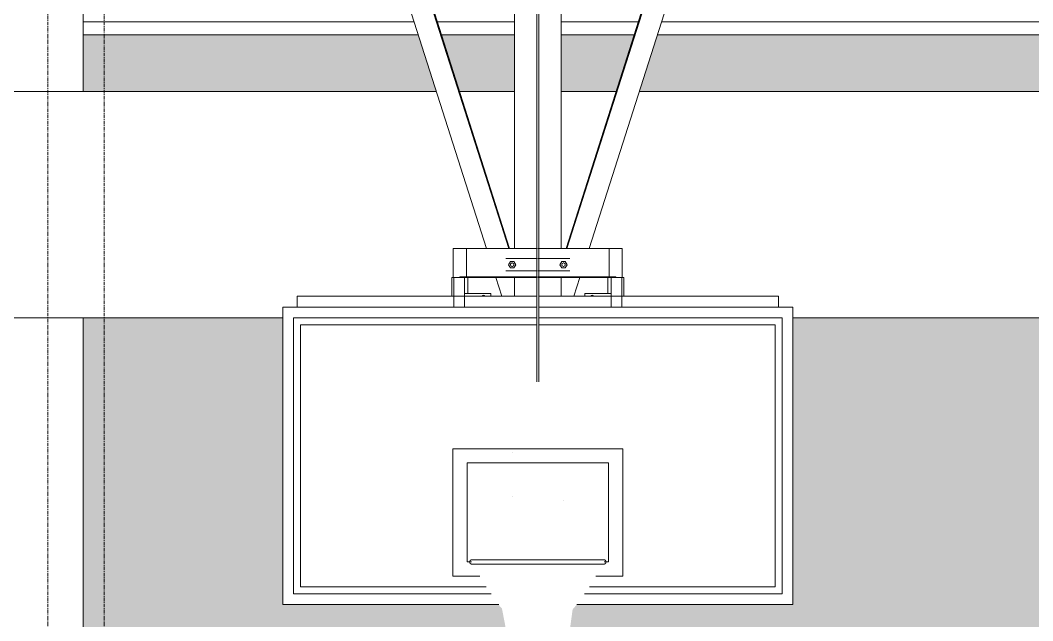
# Model space of a CAD drawing. Header units: inches. Extents: x 21408 to 98131, y -290 to 853.
# Drawn here: x 35844.1 to 35987.1, y 111.7 to 196.6 of the extents above; entities that cross this region are included whole.
import ezdxf

# ---------------------------------------------------------------- set-up
doc = ezdxf.new("R2010")
doc.units = ezdxf.units.IN
doc.header["$MEASUREMENT"] = 0
doc.linetypes.add('Grid Line 1_2_', pattern=[0.875, 0.5, -0.125, 0.125, -0.125])
for name, color, linetype, lineweight in [('A-WALL', 113, 'Continuous', 9), ('A-WALL-PATT', 111, 'Continuous', 25), ('M-HVAC-DUCT', 70, 'Continuous', 9), ('Q-SPCQ', 91, 'Continuous', 9), ('S-BEAM', 12, 'Continuous', 9), ('S-GRID', 1, 'Continuous', 9)]:
    doc.layers.add(name, color=color, linetype=linetype, lineweight=lineweight)
pattern_1 = [(90, (-86458.87, -1108), (-193, -193), [48, -145]), (180, (-86458.87, -1108), (-2e-14, -193), [96.25, -96.75]), (270, (-86555.12, -1060), (-193, -193), [48, -145]), (180, (-86458.87, -1060), (-2e-14, -193), [96.25, -96.75]), (270, (-86555.37, -1060), (-193, -193), [48, -145]), (180, (-86555.37, -1060), (-2e-14, -193), [96.25, -96.75]), (90, (-86651.62, -1108), (-193, -193), [48, -145]), (180, (-86555.37, -1108), (-2e-14, -193), [96.25, -96.75]), (90, (-86506.87, -1059.75), (-193, -193), [48, -145]), (180, (-86458.62, -1059.75), (-2e-14, -193), [48.25, -144.75]), (180, (-86458.62, -1011.75), (-2e-14, -193), [48.25, -144.75]), (90, (-86603.37, -1059.75), (-193, -193), [48, -145]), (180, (-86507.12, -1059.75), (-2e-14, -193), [96.25, -96.75]), (270, (-86507.12, -1011.75), (-193, -193), [48, -145]), (180, (-86507.12, -1011.75), (-2e-14, -193), [96.25, -96.75]), (180, (-86603.62, -1059.75), (-2e-14, -193), [48, -145]), (270, (-86603.62, -1011.75), (-193, -193), [48, -145]), (180, (-86603.62, -1011.75), (-2e-14, -193), [48, -145]), (90, (-86458.87, -1011.5), (-193, -193), [48, -145]), (180, (-86458.87, -1011.5), (-2e-14, -193), [96.25, -96.75]), (270, (-86555.12, -963.5), (-193, -193), [48, -145]), (180, (-86458.87, -963.5), (-2e-14, -193), [96.25, -96.75]), (270, (-86555.37, -963.5), (-193, -193), [48, -145]), (180, (-86555.37, -963.5), (-2e-14, -193), [96.25, -96.75]), (270, (-86651.62, -963.5), (-193, -193), [48, -145]), (180, (-86555.37, -1011.5), (-2e-14, -193), [96.25, -96.75]), (90, (-86506.87, -963.25), (-193, -193), [48, -145]), (180, (-86458.62, -963.25), (-2e-14, -193), [48.25, -144.75]), (180, (-86458.62, -915.25), (-2e-14, -193), [48.25, -144.75]), (90, (-86603.37, -963.25), (-193, -193), [48, -145]), (180, (-86507.12, -963.25), (-2e-14, -193), [96.25, -96.75]), (270, (-86507.12, -915.25), (-193, -193), [48, -145]), (180, (-86507.12, -915.25), (-2e-14, -193), [96.25, -96.75]), (180, (-86603.62, -963.25), (-2e-14, -193), [48, -145]), (270, (-86603.62, -915.25), (-193, -193), [48, -145]), (180, (-86603.62, -915.25), (-2e-14, -193), [48, -145])]

# ---------------------------------------------------------------- blocks, each defined once
blk = doc.blocks.new('Basketball_Backstop-Performance_Sports_Systems-3103-Ceiling_Hung - 27_-0_ to 27_-11 7_8_-652462-Building Section - East_West looking South')
at = {"layer": 'Q-SPCQ'}
for p, q in [((-25629.43, 164.31), (-25666.61, 280.92)), ((-25626.29, 164.31), (-25663.62, 281.37)), ((-25626.15, 164.31), (-25663.49, 281.37)), ((-25580.86, 281.37), (-25618.19, 164.31)), ((-25618.06, 164.31), (-25580.73, 281.37)), ((-25614.92, 164.31), (-25577.74, 280.92)), ((-25625.49, 224.84), (-25625.49, 164.31)), ((-25618.86, 164.31), (-25618.86, 224.84)), ((-25622.29, 208.89), (-25622.29, 145.46)), ((-25622.04, 145.46), (-25622.04, 208.89)), ((-25634.11, 164.31), (-25634.11, 160.19)), ((-25634.11, 164.31), (-25632.24, 164.31)), ((-25632.24, 160.31), (-25632.24, 164.31)), ((-25622.22, 164.31), (-25632.24, 164.31)), ((-25612.11, 164.31), (-25622.12, 164.31)), ((-25612.11, 164.31), (-25612.11, 160.31)), ((-25612.11, 164.31), (-25610.24, 164.31)), ((-25610.24, 160.19), (-25610.24, 164.31)), ((-25622.22, 162.87), (-25626.67, 162.87)), ((-25626.05, 162.44), (-25626.3, 162)), ((-25626.3, 162), (-25626.05, 161.56)), ((-25625.55, 162.44), (-25626.05, 162.44)), ((-25625.29, 162), (-25625.55, 162.44)), ((-25625.55, 161.56), (-25625.29, 162)), ((-25617.67, 162.87), (-25622.12, 162.87)), ((-25618.8, 162.44), (-25619.05, 162)), ((-25619.05, 162), (-25618.8, 161.56)), ((-25618.3, 162.44), (-25618.8, 162.44)), ((-25618.04, 162), (-25618.3, 162.44)), ((-25618.3, 161.56), (-25618.04, 162)), ((-25634.3, 160.19), (-25634.3, 157.56)), ((-25634.3, 160.19), (-25634.05, 160.19)), ((-25634.05, 160.19), (-25634.05, 156)), ((-25634.05, 160.19), (-25633.92, 160.19)), ((-25633.92, 160.19), (-25632.67, 160.19)), ((-25633.17, 160.19), (-25633.17, 160.31)), ((-25622.22, 160.31), (-25633.17, 160.31)), ((-25632.67, 160.19), (-25632.55, 160.19)), ((-25632.57, 160.19), (-25632.3, 160.19)), ((-25632.55, 156), (-25632.55, 160.19)), ((-25632.3, 160.19), (-25632.06, 160.19)), ((-25622.22, 160.19), (-25632.06, 160.19)), ((-25632.05, 157.94), (-25632.05, 160.19)), ((-25627.27, 157.56), (-25628.11, 160.19)), ((-25626.67, 161.12), (-25622.22, 161.12)), ((-25626.05, 161.56), (-25625.55, 161.56)), ((-25625.49, 160.19), (-25625.49, 157.56)), ((-25622.12, 161.12), (-25617.67, 161.12)), ((-25611.17, 160.31), (-25622.12, 160.31)), ((-25612.29, 160.19), (-25622.12, 160.19)), ((-25618.86, 157.56), (-25618.86, 160.19)), ((-25618.8, 161.56), (-25618.3, 161.56)), ((-25617.08, 157.56), (-25616.24, 160.19)), ((-25612.3, 160.19), (-25612.3, 157.94)), ((-25612.29, 160.19), (-25612.05, 160.19)), ((-25612.05, 160.19), (-25611.78, 160.19)), ((-25611.8, 160.19), (-25611.8, 156)), ((-25611.8, 160.19), (-25611.67, 160.19)), ((-25611.67, 160.19), (-25610.42, 160.19)), ((-25611.17, 160.31), (-25611.17, 160.19)), ((-25610.42, 160.19), (-25610.3, 160.19)), ((-25610.3, 160.19), (-25610.05, 160.19)), ((-25610.3, 156), (-25610.3, 160.19)), ((-25610.05, 157.56), (-25610.05, 160.19)), ((-25656.17, 156), (-25656.17, 157.56)), ((-25656.17, 157.56), (-25622.25, 157.56)), ((-25628.8, 157.94), (-25632.55, 157.94)), ((-25632.55, 157.94), (-25632.55, 157.56)), ((-25628.8, 157.56), (-25628.8, 157.94)), ((-25622.09, 157.56), (-25588.17, 157.56)), ((-25615.55, 157.94), (-25615.55, 157.56)), ((-25611.8, 157.94), (-25615.55, 157.94)), ((-25611.8, 157.56), (-25611.8, 157.94)), ((-25588.17, 157.56), (-25588.17, 156)), ((-25622.25, 156), (-25658.17, 156)), ((-25658.17, 156), (-25658.17, 114)), ((-25586.17, 156), (-25622.09, 156)), ((-25586.17, 114), (-25586.17, 156)), ((-25656.67, 115.5), (-25656.67, 154.5)), ((-25656.67, 154.5), (-25622.25, 154.5)), ((-25622.25, 154.5), (-25656.67, 154.5)), ((-25656.67, 154.5), (-25656.67, 115.5)), ((-25622.09, 154.5), (-25587.67, 154.5)), ((-25587.67, 154.5), (-25622.09, 154.5)), ((-25587.67, 154.5), (-25587.67, 115.5)), ((-25587.67, 115.5), (-25587.67, 154.5)), ((-25622.25, 153.5), (-25655.67, 153.5)), ((-25655.67, 153.5), (-25655.67, 116.5)), ((-25655.67, 116.5), (-25655.67, 153.5)), ((-25655.67, 153.5), (-25622.25, 153.5)), ((-25588.67, 153.5), (-25622.09, 153.5)), ((-25622.09, 153.5), (-25588.67, 153.5)), ((-25588.67, 116.5), (-25588.67, 153.5)), ((-25588.67, 153.5), (-25588.67, 116.5)), ((-25634.17, 118), (-25634.17, 136)), ((-25634.17, 136), (-25610.17, 136)), ((-25610.17, 136), (-25634.17, 136)), ((-25634.17, 136), (-25634.17, 118)), ((-25618.56, 135.94), (-25618.55, 135.94)), ((-25610.17, 136), (-25610.17, 118)), ((-25610.17, 118), (-25610.17, 136)), ((-25625.79, 135.44), (-25625.8, 135.44)), ((-25612.17, 134), (-25632.17, 134)), ((-25632.17, 134), (-25632.17, 120)), ((-25632.17, 120), (-25632.17, 134)), ((-25632.17, 134), (-25612.17, 134)), ((-25612.17, 120), (-25612.17, 134)), ((-25612.17, 134), (-25612.17, 120)), ((-25625.79, 129.25), (-25625.8, 129.25)), ((-25618.56, 128.75), (-25618.55, 128.75)), ((-25626.67, 120.31), (-25625.3, 120.31)), ((-25625.42, 120.31), (-25625.67, 120.31)), ((-25625.67, 120.3), (-25625.67, 120.31)), ((-25625.3, 120.31), (-25619.05, 120.31)), ((-25619.05, 120.31), (-25617.67, 120.31)), ((-25618.67, 120.31), (-25618.92, 120.31)), ((-25618.67, 120.31), (-25618.67, 120.3)), ((-25632.17, 120), (-25631.56, 120)), ((-25631.56, 120), (-25632.17, 120)), ((-25612.79, 120), (-25612.17, 120)), ((-25612.17, 120), (-25612.79, 120)), ((-25630.37, 118), (-25634.17, 118)), ((-25634.17, 118), (-25630.37, 118)), ((-25610.17, 118), (-25613.98, 118)), ((-25613.98, 118), (-25610.17, 118)), ((-25655.67, 116.5), (-25629.49, 116.5)), ((-25629.49, 116.5), (-25655.67, 116.5)), ((-25614.86, 116.5), (-25588.67, 116.5)), ((-25588.67, 116.5), (-25614.86, 116.5)), ((-25628.78, 115.5), (-25656.67, 115.5)), ((-25656.67, 115.5), (-25628.78, 115.5)), ((-25587.67, 115.5), (-25615.57, 115.5)), ((-25615.57, 115.5), (-25587.67, 115.5)), ((-25658.17, 114), (-25627.69, 114)), ((-25616.65, 114), (-25586.17, 114))]:
    blk.add_line(p, q, dxfattribs=at)
at = {"layer": 'Q-SPCQ', "flags": 128}
for points in [[(-25625.86, 162.24), (-25625.85, 162.24), (-25625.84, 162.25), (-25625.83, 162.25), (-25625.82, 162.25), (-25625.81, 162.25), (-25625.8, 162.25), (-25625.8, 162.25)], [(-25625.8, 161.75), (-25625.81, 161.75), (-25625.82, 161.75), (-25625.83, 161.75), (-25625.84, 161.75), (-25625.85, 161.75), (-25625.86, 161.76)], [(-25625.8, 162.25), (-25625.8, 162.25), (-25625.79, 162.25), (-25625.77, 162.25)], [(-25625.78, 161.75), (-25625.79, 161.75), (-25625.8, 161.75), (-25625.8, 161.75)], [(-25618.57, 162.25), (-25618.56, 162.25), (-25618.55, 162.25), (-25618.55, 162.25)], [(-25618.55, 161.75), (-25618.55, 161.75), (-25618.56, 161.75)], [(-25618.55, 162.25), (-25618.54, 162.25), (-25618.53, 162.25), (-25618.52, 162.25), (-25618.51, 162.25), (-25618.5, 162.25), (-25618.49, 162.24)], [(-25618.51, 161.75), (-25618.52, 161.75), (-25618.53, 161.75), (-25618.54, 161.75), (-25618.55, 161.75), (-25618.55, 161.75)], [(-25631.8, 120), (-25631.8, 120.01), (-25631.8, 120.02), (-25631.8, 120.04), (-25631.79, 120.05), (-25631.79, 120.06), (-25631.79, 120.07), (-25631.79, 120.09), (-25631.78, 120.1), (-25631.78, 120.11), (-25631.77, 120.12), (-25631.77, 120.13), (-25631.76, 120.14), (-25631.76, 120.16), (-25631.75, 120.17), (-25631.74, 120.18), (-25631.74, 120.19), (-25631.73, 120.2), (-25631.72, 120.21), (-25631.71, 120.22), (-25631.7, 120.22), (-25631.7, 120.23), (-25631.69, 120.24), (-25631.68, 120.25), (-25631.67, 120.26), (-25631.66, 120.26), (-25631.64, 120.27), (-25631.63, 120.28), (-25631.62, 120.28), (-25631.61, 120.29), (-25631.6, 120.29), (-25631.59, 120.3), (-25631.58, 120.3), (-25631.56, 120.3), (-25631.55, 120.31), (-25631.54, 120.31), (-25631.53, 120.31), (-25631.51, 120.31), (-25631.5, 120.31), (-25631.49, 120.31), (-25631.49, 120.31)], [(-25612.86, 120.31), (-25612.87, 120.31), (-25612.89, 120.31), (-25612.93, 120.31), (-25612.98, 120.31), (-25613.05, 120.31), (-25613.13, 120.31), (-25613.22, 120.31), (-25613.33, 120.31), (-25613.46, 120.31), (-25613.6, 120.31), (-25613.75, 120.31), (-25613.91, 120.31), (-25614.09, 120.31), (-25614.28, 120.31), (-25614.49, 120.31), (-25614.7, 120.31), (-25614.93, 120.31), (-25615.17, 120.31), (-25615.42, 120.31), (-25615.69, 120.31), (-25615.96, 120.31), (-25616.24, 120.31), (-25616.53, 120.31), (-25616.83, 120.31), (-25617.14, 120.31), (-25617.46, 120.31), (-25617.78, 120.31), (-25618.12, 120.31), (-25618.46, 120.31), (-25618.8, 120.31), (-25619.15, 120.31), (-25619.5, 120.31), (-25619.86, 120.31), (-25620.23, 120.31), (-25620.59, 120.31), (-25620.96, 120.31), (-25621.33, 120.31), (-25621.7, 120.31), (-25622.07, 120.31), (-25622.45, 120.31), (-25622.82, 120.31), (-25623.19, 120.31), (-25623.56, 120.31), (-25623.93, 120.31), (-25624.29, 120.31), (-25624.65, 120.31), (-25625.01, 120.31), (-25625.36, 120.31), (-25625.71, 120.31), (-25626.05, 120.31), (-25626.38, 120.31), (-25626.71, 120.31), (-25627.04, 120.31), (-25627.35, 120.31), (-25627.65, 120.31), (-25627.95, 120.31), (-25628.24, 120.31), (-25628.52, 120.31), (-25628.78, 120.31), (-25629.04, 120.31), (-25629.29, 120.31), (-25629.52, 120.31), (-25629.74, 120.31), (-25629.96, 120.31), (-25630.15, 120.31), (-25630.34, 120.31), (-25630.51, 120.31), (-25630.67, 120.31), (-25630.82, 120.31), (-25630.95, 120.31), (-25631.07, 120.31), (-25631.17, 120.31), (-25631.26, 120.31), (-25631.33, 120.31), (-25631.39, 120.31), (-25631.44, 120.31), (-25631.47, 120.31), (-25631.48, 120.31), (-25631.49, 120.31)], [(-25631.49, 120.31), (-25631.48, 120.31), (-25631.46, 120.31), (-25631.42, 120.31), (-25631.37, 120.31), (-25631.3, 120.31), (-25631.22, 120.31), (-25631.12, 120.31), (-25631.01, 120.31), (-25630.89, 120.31), (-25630.75, 120.31), (-25630.6, 120.31), (-25630.43, 120.31), (-25630.26, 120.31), (-25630.06, 120.31), (-25629.86, 120.31), (-25629.64, 120.31), (-25629.42, 120.31), (-25629.18, 120.31), (-25628.92, 120.31), (-25628.66, 120.31), (-25628.39, 120.31), (-25628.11, 120.31), (-25627.82, 120.31), (-25627.51, 120.31), (-25627.21, 120.31), (-25626.94, 120.31)], [(-25626.89, 120.31), (-25626.56, 120.31), (-25626.23, 120.31), (-25625.89, 120.31), (-25625.55, 120.31), (-25625.2, 120.31), (-25624.84, 120.31), (-25624.49, 120.31), (-25624.12, 120.31), (-25623.76, 120.31), (-25623.39, 120.31), (-25623.02, 120.31), (-25622.65, 120.31), (-25622.27, 120.31), (-25621.9, 120.31), (-25621.53, 120.31), (-25621.16, 120.31), (-25620.79, 120.31), (-25620.42, 120.31), (-25620.06, 120.31), (-25619.7, 120.31), (-25619.34, 120.31), (-25618.99, 120.31), (-25618.64, 120.31), (-25618.3, 120.31), (-25617.96, 120.31), (-25617.63, 120.31), (-25617.31, 120.31), (-25617, 120.31), (-25616.69, 120.31), (-25616.4, 120.31), (-25616.11, 120.31), (-25615.83, 120.31), (-25615.56, 120.31), (-25615.31, 120.31), (-25615.06, 120.31), (-25614.83, 120.31), (-25614.6, 120.31), (-25614.39, 120.31), (-25614.19, 120.31), (-25614.01, 120.31), (-25613.84, 120.31), (-25613.68, 120.31), (-25613.53, 120.31), (-25613.4, 120.31), (-25613.28, 120.31), (-25613.18, 120.31), (-25613.09, 120.31), (-25613.01, 120.31), (-25612.95, 120.31), (-25612.91, 120.31), (-25612.88, 120.31), (-25612.86, 120.31), (-25612.86, 120.31)], [(-25612.86, 120.31), (-25612.85, 120.31), (-25612.84, 120.31), (-25612.82, 120.31), (-25612.81, 120.31), (-25612.8, 120.31), (-25612.79, 120.3), (-25612.78, 120.3), (-25612.76, 120.3), (-25612.75, 120.29), (-25612.74, 120.29), (-25612.73, 120.28), (-25612.72, 120.28), (-25612.71, 120.27), (-25612.7, 120.26), (-25612.68, 120.26), (-25612.67, 120.25), (-25612.66, 120.24), (-25612.66, 120.23), (-25612.65, 120.23), (-25612.64, 120.22), (-25612.63, 120.21), (-25612.62, 120.2), (-25612.61, 120.19), (-25612.61, 120.18), (-25612.6, 120.17), (-25612.59, 120.16), (-25612.59, 120.15), (-25612.58, 120.14), (-25612.57, 120.12), (-25612.57, 120.11), (-25612.57, 120.1), (-25612.56, 120.09), (-25612.56, 120.08), (-25612.56, 120.07), (-25612.55, 120.05), (-25612.55, 120.04), (-25612.55, 120.03), (-25612.55, 120.02), (-25612.55, 120), (-25612.55, 120)], [(-25631.49, 119.69), (-25631.5, 119.69), (-25631.51, 119.69), (-25631.52, 119.69), (-25631.54, 119.69), (-25631.55, 119.69), (-25631.56, 119.7), (-25631.57, 119.7), (-25631.58, 119.7), (-25631.6, 119.71), (-25631.61, 119.71), (-25631.62, 119.72), (-25631.63, 119.72), (-25631.64, 119.73), (-25631.65, 119.74), (-25631.66, 119.74), (-25631.67, 119.75), (-25631.68, 119.76), (-25631.69, 119.77), (-25631.7, 119.77), (-25631.71, 119.78), (-25631.72, 119.79), (-25631.73, 119.8), (-25631.74, 119.81), (-25631.74, 119.82), (-25631.75, 119.83), (-25631.76, 119.84), (-25631.76, 119.85), (-25631.77, 119.86), (-25631.77, 119.88), (-25631.78, 119.89), (-25631.78, 119.9), (-25631.79, 119.91), (-25631.79, 119.92), (-25631.79, 119.93), (-25631.79, 119.95), (-25631.8, 119.96), (-25631.8, 119.97), (-25631.8, 119.98), (-25631.8, 120), (-25631.8, 120)], [(-25631.49, 119.69), (-25631.48, 119.69), (-25631.46, 119.69), (-25631.42, 119.69), (-25631.37, 119.69), (-25631.3, 119.69), (-25631.22, 119.69), (-25631.12, 119.69), (-25631.01, 119.69), (-25630.89, 119.69), (-25630.75, 119.69), (-25630.6, 119.69), (-25630.43, 119.69), (-25630.26, 119.69), (-25630.06, 119.69), (-25629.86, 119.69), (-25629.64, 119.69), (-25629.42, 119.69), (-25629.18, 119.69), (-25628.92, 119.69), (-25628.66, 119.69), (-25628.39, 119.69), (-25628.11, 119.69), (-25627.82, 119.69), (-25627.51, 119.69), (-25627.21, 119.69), (-25626.89, 119.69), (-25626.56, 119.69), (-25626.23, 119.69), (-25625.89, 119.69), (-25625.55, 119.69), (-25625.2, 119.69), (-25624.84, 119.69), (-25624.49, 119.69), (-25624.12, 119.69), (-25623.76, 119.69), (-25623.39, 119.69), (-25623.02, 119.69), (-25622.65, 119.69), (-25622.27, 119.69), (-25621.9, 119.69), (-25621.53, 119.69), (-25621.16, 119.69), (-25620.79, 119.69), (-25620.42, 119.69), (-25620.06, 119.69), (-25619.7, 119.69), (-25619.34, 119.69), (-25618.99, 119.69), (-25618.64, 119.69), (-25618.3, 119.69), (-25617.96, 119.69), (-25617.63, 119.69), (-25617.31, 119.69), (-25617, 119.69), (-25616.69, 119.69), (-25616.4, 119.69), (-25616.11, 119.69), (-25615.83, 119.69), (-25615.56, 119.69), (-25615.31, 119.69), (-25615.06, 119.69), (-25614.83, 119.69), (-25614.6, 119.69), (-25614.39, 119.69), (-25614.19, 119.69), (-25614.01, 119.69), (-25613.84, 119.69), (-25613.68, 119.69), (-25613.53, 119.69), (-25613.4, 119.69), (-25613.28, 119.69), (-25613.18, 119.69), (-25613.09, 119.69), (-25613.01, 119.69), (-25612.95, 119.69), (-25612.91, 119.69), (-25612.88, 119.69), (-25612.86, 119.69), (-25612.86, 119.69)], [(-25631.26, 119.69), (-25631.33, 119.69), (-25631.39, 119.69), (-25631.44, 119.69), (-25631.47, 119.69), (-25631.48, 119.69), (-25631.49, 119.69)], [(-25612.86, 119.69), (-25612.87, 119.69), (-25612.89, 119.69), (-25612.93, 119.69), (-25612.98, 119.69), (-25613.05, 119.69), (-25613.13, 119.69)], [(-25612.55, 120), (-25612.55, 119.99), (-25612.55, 119.98), (-25612.55, 119.96), (-25612.55, 119.95), (-25612.56, 119.94), (-25612.56, 119.93), (-25612.56, 119.91), (-25612.56, 119.9), (-25612.57, 119.89), (-25612.57, 119.88), (-25612.58, 119.87), (-25612.58, 119.86), (-25612.59, 119.84), (-25612.6, 119.83), (-25612.6, 119.82), (-25612.61, 119.81), (-25612.62, 119.8), (-25612.63, 119.79), (-25612.63, 119.78), (-25612.64, 119.78), (-25612.65, 119.77), (-25612.66, 119.76), (-25612.67, 119.75), (-25612.68, 119.74), (-25612.69, 119.74), (-25612.7, 119.73), (-25612.71, 119.72), (-25612.73, 119.72), (-25612.74, 119.71), (-25612.75, 119.71), (-25612.76, 119.7), (-25612.77, 119.7), (-25612.78, 119.7), (-25612.8, 119.69), (-25612.81, 119.69), (-25612.82, 119.69), (-25612.83, 119.69), (-25612.85, 119.69), (-25612.86, 119.69), (-25612.86, 119.69)]]:
    blk.add_lwpolyline(points, dxfattribs=at)
at = {"layer": 'Q-SPCQ'}
for centre, radius, start, end in [((-25625.8, 162), 0.25, 0, 180), ((-25625.8, 162), 0.25, 150, 225), ((-25625.8, 162), 0.25, 180, 0), ((-25625.8, 162), 0.25, 90, 120), ((-25625.8, 162), 0.25, 240, 270), ((-25625.8, 162), 0.25, 45, 90), ((-25625.8, 162), 0.25, 270, 300), ((-25625.8, 162), 0.25, 330, 30), ((-25618.55, 162), 0.25, 0, 180), ((-25618.55, 162), 0.25, 180, 0), ((-25618.55, 162), 0.25, 90, 105), ((-25618.55, 162), 0.25, 75, 90), ((-25618.55, 162), 0.25, 15, 60), ((-25629.83, 157.47), 0.219, 30, 150), ((-25614.52, 157.47), 0.219, 30, 150)]:
    blk.add_arc(centre, radius, start, end, dxfattribs=at)
blk = doc.blocks.new('columns and girder2 - one-1334686-Building Section - East_West looking South')
at = {"layer": 'S-BEAM'}
for p, q in [((-25686.39, 292.37), (-25686.39, 186.5)), ((-25686.39, 154.5), (-25686.39, 1))]:
    blk.add_line(p, q, dxfattribs=at)
blk = doc.blocks.new('Girt_Z - 10_D-1472864-Building Section - East_West looking South')
at = {"layer": 'S-BEAM'}
for p, q in [((-25686.39, 196.31), (-25639.63, 196.31)), ((-25636.36, 196.31), (-25625.49, 196.31)), ((-25618.86, 196.31), (-25607.99, 196.31)), ((-25604.72, 196.31), (-25406.89, 196.31))]:
    blk.add_line(p, q, dxfattribs=at)

msp = doc.modelspace()

# ---------------------------------------------------------------- hatches: boundary and pattern name
at = {"layer": 'A-WALL-PATT', "lineweight": 9}
h = msp.add_hatch(dxfattribs=at)
h.set_pattern_fill('FP_44', color=256, style=0, pattern_type=2)
h.set_pattern_definition(pattern_1)
h.paths.add_polyline_path([(35264.72, 176), (35267.96, 176), (35267.96, 192.8), (35267.39, 192.31), (35267.32, 192.4), (35267.85, 192.94), (35264.72, 192.94), (35264.72, 183.84)], flags=0)
h.paths.add_polyline_path([(35275.96, 176), (35553.46, 176), (35553.46, 194.5), (35275.96, 194.5), (35275.96, 183.84)], flags=0)
h.paths.add_polyline_path([(35563.46, 176), (35565.79, 176), (35566.95, 178.5), (35568.55, 180.78), (35570.52, 182.76), (35572.81, 184.36), (35575.34, 185.54), (35578.03, 186.26), (35580.81, 186.5), (35583.59, 186.26), (35586.28, 185.54), (35588.81, 184.36), (35591.09, 182.76), (35593.07, 180.78), (35594.67, 178.5), (35595.84, 176), (35775.15, 176), (35779.16, 178.86), (35783.18, 181.18), (35786.7, 182.85), (35791.14, 184.43), (35796.43, 185.68), (35800.37, 186.27), (35805.07, 186.5), (35842.96, 186.5), (35842.96, 194.5), (35563.46, 194.5), (35563.46, 176.51)], flags=0)
h.paths.add_polyline_path([(38739.96, 176), (38739.96, 194.5), (38458.46, 194.5), (38458.46, 186.5), (38633.36, 186.5), (38633.36, 176), (38696.44, 176), (38697.61, 178.5), (38699.21, 180.78), (38701.18, 182.76), (38703.46, 184.36), (38705.99, 185.54), (38708.68, 186.26), (38711.46, 186.5), (38714.24, 186.26), (38716.93, 185.54), (38719.83, 184.1), (38721.75, 182.76), (38723.72, 180.78), (38725.32, 178.5), (38726.5, 176), (38737.38, 176)], flags=0)
h.paths.add_polyline_path([(38448.46, 186.5), (38448.46, 194.5), (38168.96, 194.5), (38168.96, 186.5), (38439.09, 186.5)], flags=0)
h.paths.add_polyline_path([(37992.75, 186.5), (38045.67, 186.5), (38053.05, 194.5), (37985.37, 194.5), (37991.66, 187.68)], flags=0)
h.paths.add_polyline_path([(37991.37, 186.5), (37991.4, 186.5), (37984.02, 194.5), (37879.46, 194.5), (37879.46, 186.5), (37990.01, 186.5)], flags=0)
h.paths.add_polyline_path([(38048.53, 186.5), (38158.96, 186.5), (38158.96, 194.5), (38054.41, 194.5), (38047.07, 186.5), (38048.06, 186.5)], flags=0)
h.paths.add_polyline_path([(37842.51, 186.5), (37869.46, 186.5), (37869.46, 194.5), (37589.96, 194.5), (37589.96, 186.5), (37807.42, 186.5)], flags=0)
h.paths.add_polyline_path([(37561.77, 186.5), (37579.96, 186.5), (37579.96, 194.5), (37300.46, 194.5), (37300.46, 186.5), (37526.68, 186.5)], flags=0)
h.paths.add_polyline_path([(37281.03, 186.5), (37290.46, 186.5), (37290.46, 194.5), (37010.96, 194.5), (37010.96, 186.5), (37245.94, 186.5)], flags=0)
h.paths.add_polyline_path([(35852.96, 186.5), (35902.85, 186.5), (35900.3, 194.5), (35852.96, 194.5), (35852.96, 193.61)], flags=0)
h.paths.add_polyline_path([(37000.29, 186.5), (37000.96, 186.5), (37000.96, 194.5), (36896.41, 194.5), (36889.07, 186.5), (36965.19, 186.5)], flags=0)
h.paths.add_polyline_path([(35906.12, 186.5), (35913.87, 186.5), (35913.87, 194.5), (35903.57, 194.5), (35903.86, 193.61)], flags=0)
h.paths.add_polyline_path([(35920.49, 186.5), (35928.23, 186.5), (35930.79, 194.5), (35920.49, 194.5), (35920.49, 188.73)], flags=0)
h.paths.add_polyline_path([(35931.51, 186.5), (36132.46, 186.5), (36132.46, 194.5), (35934.06, 194.5), (35933.77, 193.61)], flags=0)
h.paths.add_polyline_path([(36142.46, 186.5), (36421.96, 186.5), (36421.96, 194.5), (36142.46, 194.5), (36142.46, 193.61)], flags=0)
h.paths.add_polyline_path([(36887.51, 186.5), (36887.67, 186.5), (36895.05, 194.5), (36827.37, 194.5), (36834.77, 186.5), (36887.18, 186.5)], flags=0)
h.paths.add_polyline_path([(36431.96, 186.5), (36568.42, 186.5), (36565.87, 194.5), (36431.96, 194.5), (36431.96, 193.61)], flags=0)
h.paths.add_polyline_path([(36571.69, 186.5), (36579.43, 186.5), (36579.43, 194.5), (36569.14, 194.5), (36569.42, 193.61)], flags=0)
h.paths.add_polyline_path([(36586.06, 186.5), (36593.8, 186.5), (36596.35, 194.5), (36586.06, 194.5), (36586.06, 188.73)], flags=0)
h.paths.add_polyline_path([(36597.07, 186.5), (36711.46, 186.5), (36711.46, 194.5), (36599.62, 194.5), (36599.34, 193.61)], flags=0)
h.paths.add_polyline_path([(36721.46, 186.5), (36833.4, 186.5), (36826.02, 194.5), (36721.46, 194.5), (36721.46, 193.61)], flags=0)
h.paths.add_polyline_path([(35267.85, 193), (35267.85, 194.5), (35264.72, 194.5), (35264.72, 193.05), (35267.78, 193.05)], flags=0)
h = msp.add_hatch(dxfattribs=at)
h.set_pattern_fill('FP_44', color=256, style=0, pattern_type=2)
h.set_pattern_definition(pattern_1)
h.paths.add_polyline_path([(36873.9, 1), (36909.34, 1), (36909.34, 98.25), (36914.71, 98.27), (36862.88, 154.5), (36859.54, 154.5), (36721.46, 4.69), (36721.46, 1), (36873.3, 1)], flags=0)
h.paths.add_polyline_path([(36421.96, 1), (36421.96, 154.5), (36142.46, 154.5), (36142.46, 1), (36378.59, 1), (36378.59, 98.25), (36420.59, 98.25), (36420.59, 1)], flags=0)
h.paths.add_polyline_path([(36057.09, 1), (36132.46, 1), (36132.46, 154.5), (35953.18, 154.5), (35953.18, 114), (35922.65, 113.93), (35922.14, 113.35), (35922.09, 113.28), (35921.25, 107.11), (35921.12, 104.39), (35921.1, 101.31), (35913.18, 101.31), (35913.21, 105.72), (35912.95, 109.05), (35912.11, 113.43), (35911.94, 113.58), (35911.62, 114), (35881.18, 114), (35881.18, 154.5), (35852.96, 154.5), (35852.96, 1), (35976.59, 1), (35976.59, 98.25), (36057.09, 98.25), (36057.09, 37.37)], flags=0)
h.paths.add_polyline_path([(35834.72, 1), (35842.96, 1), (35842.96, 154.5), (35805.07, 154.5), (35802.13, 154.2), (35799.66, 153.52), (35797.52, 152.58), (35795.53, 151.33), (35793.08, 149.13), (35790.44, 146.5), (35799.84, 146.5), (35799.84, 1), (35801.64, 1)], flags=0)
h.paths.add_polyline_path([(36711.46, 1), (36711.46, 154.5), (36618.75, 154.5), (36618.75, 114), (36588.22, 113.93), (36587.73, 113.11), (36587.58, 112.5), (36586.91, 108.24), (36586.69, 104.39), (36586.67, 101.31), (36578.75, 101.31), (36578.78, 105.72), (36578.52, 109.05), (36577.69, 113.3), (36577.17, 114), (36546.75, 114.02), (36546.75, 154.5), (36431.96, 154.5), (36431.96, 1), (36619.84, 1), (36619.84, 98.25), (36696.46, 98.25), (36696.46, 1)], flags=0)
h.paths.add_polyline_path([(36721.46, 6.16), (36858.18, 154.5), (36721.46, 154.5), (36721.46, 6.18)], flags=0)
h.paths.add_polyline_path([(37956.56, 98.25), (37964.34, 98.25), (38016.18, 154.5), (37879.46, 154.5), (37879.46, 98.25), (37947.79, 98.25)], flags=0)
h.paths.add_polyline_path([(37589.96, 98.25), (37869.46, 98.25), (37869.46, 154.5), (37589.96, 154.5), (37589.96, 115.49)], flags=0)
h.paths.add_polyline_path([(37974.11, 98.25), (38072.71, 98.27), (38020.88, 154.5), (38017.54, 154.5), (37965.7, 98.25), (37973.01, 98.25)], flags=0)
h.paths.add_polyline_path([(37579.96, 98.25), (37579.96, 154.5), (37300.46, 154.5), (37300.46, 98.25), (37561.77, 98.25)], flags=0)
h.paths.add_polyline_path([(38719.83, 98.25), (38739.96, 98.25), (38739.96, 176), (38726.5, 175.97), (38727.22, 173.28), (38727.35, 172.26), (38727.46, 169.2), (38727.38, 125.21), (38727.22, 123.6), (38726.48, 120.86), (38725.32, 118.38), (38723.72, 116.1), (38721.63, 114.04), (38719.46, 112.52), (38716.48, 111.22), (38714.03, 110.6), (38711.06, 110.41), (38708.28, 110.73), (38705.99, 111.34), (38703.46, 112.52), (38701.18, 114.12), (38699.21, 116.1), (38697.61, 118.38), (38696.32, 121.32), (38695.64, 124.07), (38695.54, 125.25), (38695.46, 128.18), (38695.46, 170.5), (38695.71, 173.28), (38696.41, 176), (38633.36, 175.97), (38633.36, 154.5), (38458.46, 154.5), (38458.46, 98.25), (38702.29, 98.25)], flags=0)
h.paths.add_polyline_path([(36916.08, 98.25), (37000.96, 98.25), (37000.96, 154.5), (36864.24, 154.5), (36916.06, 98.27)], flags=0)
h.paths.add_polyline_path([(38123.26, 98.25), (38158.96, 98.25), (38158.96, 154.5), (38022.24, 154.5), (38074.08, 98.25), (38088.16, 98.25)], flags=0)
h.paths.add_polyline_path([(37010.96, 98.25), (37290.46, 98.25), (37290.46, 154.5), (37010.96, 154.5), (37010.96, 102.54)], flags=0)
h.paths.add_polyline_path([(38448.46, 98.25), (38448.46, 154.5), (38168.96, 154.5), (38168.96, 98.25), (38404, 98.25)], flags=0)
h.paths.add_polyline_path([(38666.59, 116.82), (38626.59, 116.82), (38626.59, 134.82), (38666.59, 134.82)], flags=0)
h.paths.add_polyline_path([(38747.96, 146.25), (38747.96, 146.25), (38747.96, 149.67)], flags=0)
h.paths.add_polyline_path([(35517.62, 146.5), (35553.46, 146.5), (35553.46, 176), (35275.96, 176), (35275.96, 146.5), (35508.85, 146.5)], flags=0)
h.paths.add_polyline_path([(35563.46, 146.5), (35564.81, 146.5), (35564.81, 170.5), (35565.05, 173.28), (35565.76, 176), (35563.46, 175.97), (35563.46, 149.67)], flags=0)
h.paths.add_polyline_path([(35596.81, 146.5), (35745.19, 146.5), (35772.04, 173.27), (35775.15, 176), (35595.84, 175.97), (35596.58, 173.19), (35596.7, 172.26), (35596.81, 169.7), (35596.81, 149.67)], flags=0)
h.paths.add_polyline_path([(35264.72, 146.5), (35265.85, 146.5), (35265.85, 148.14), (35265.32, 148.59), (35265.39, 148.67), (35265.96, 148.14), (35265.96, 146.5), (35267.85, 146.5), (35267.79, 148.06), (35267.32, 148.46), (35267.39, 148.54), (35267.96, 148.06), (35267.96, 176), (35264.72, 176), (35264.72, 148.14)], flags=0)

# ---------------------------------------------------------------- linework, layer by layer
at = {"layer": 'A-WALL'}
for p, q in [((35900.3, 194.5), (35852.96, 194.5)), ((35913.87, 194.5), (35903.57, 194.5)), ((35930.79, 194.5), (35920.49, 194.5)), ((36132.46, 194.5), (35934.06, 194.5))]:
    msp.add_line(p, q, dxfattribs=at)
at = {"layer": 'M-HVAC-DUCT'}
for p, q in [((35902.85, 186.5), (35805.07, 186.5)), ((35913.87, 186.5), (35906.12, 186.5)), ((35928.23, 186.5), (35920.49, 186.5)), ((36568.42, 186.5), (35931.51, 186.5)), ((35805.07, 154.5), (35881.18, 154.5)), ((35953.18, 154.5), (36546.75, 154.5))]:
    msp.add_line(p, q, dxfattribs=at)
at = {"layer": 'S-GRID', "linetype": 'Grid Line 1_2_'}
for p, q in [((35847.96, -273.16), (35847.96, 671.89)), ((35847.96, -273.16), (35847.96, 671.89)), ((35855.96, -273.16), (35855.96, 671.89))]:
    msp.add_line(p, q, dxfattribs=at)

# ---------------------------------------------------------------- block references
at = {"layer": 'Q-SPCQ'}
msp.add_blockref('Basketball_Backstop-Performance_Sports_Systems-3103-Ceiling_Hung - 27_-0_ to 27_-11 7_8_-652462-Building Section - East_West looking South', (61539.35, 0), dxfattribs=at)
at = {"layer": 'S-BEAM'}
for name in ['columns and girder2 - one-1334686-Building Section - East_West looking South', 'Girt_Z - 10_D-1472864-Building Section - East_West looking South']:
    msp.add_blockref(name, (61539.35, 0), dxfattribs=at)

doc.saveas('drawing.dxf')
